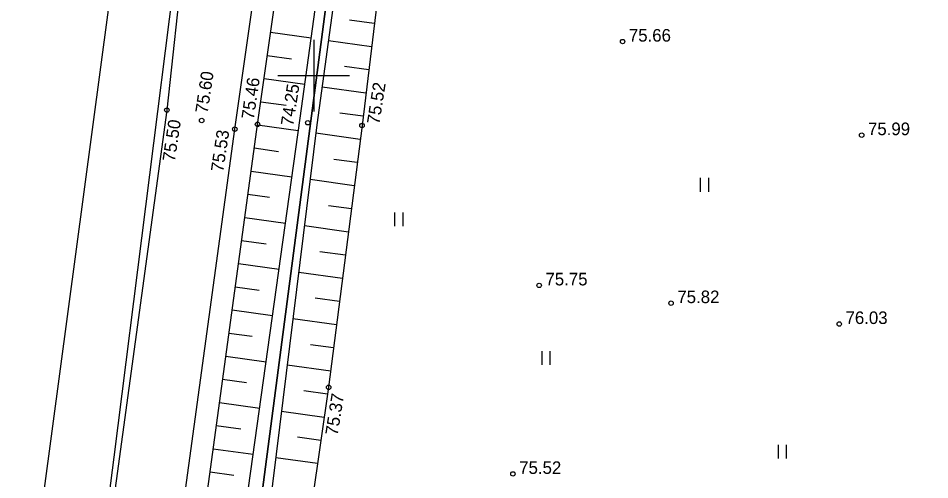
# Model space of a CAD drawing. Extents: x 633800 to 634500, y 6449384 to 6449957.
# Drawn here: x 633883.5 to 633934.3, y 6449777.5 to 6449803.2 of the extents above; entities that cross this region are included whole.
import ezdxf

# ---------------------------------------------------------------- set-up
doc = ezdxf.new("R2010")
doc.units = 0
for name, color, linetype in [('HALJASTUS', 7, 'Continuous'), ('KORGUS-EH2000', 7, 'Continuous'), ('MOOTPIIR', 7, 'Continuous'), ('PIIR', 7, 'Continuous'), ('TEE', 7, 'Continuous'), ('VEEKOGU', 7, 'Continuous'), ('VORK', 7, 'Continuous')]:
    doc.layers.add(name, color=color, linetype=linetype)

msp = doc.modelspace()

# ---------------------------------------------------------------- linework, layer by layer
at = {"layer": 'HALJASTUS'}
for p, q in [((633921.524, 6449794.3), (633921.524, 6449793.538)), ((633921.98, 6449794.3), (633921.98, 6449793.538)), ((633904.509, 6449792.383), (633904.509, 6449791.622)), ((633904.965, 6449792.383), (633904.965, 6449791.622)), ((633912.704, 6449784.655), (633912.704, 6449783.894)), ((633913.16, 6449784.655), (633913.16, 6449783.894)), ((633925.868, 6449779.451), (633925.868, 6449778.69)), ((633926.323, 6449779.451), (633926.323, 6449778.69))]:
    msp.add_line(p, q, dxfattribs=at)
at = {"layer": 'KORGUS-EH2000'}
for centre in [(633917.204, 6449801.895), (633891.825, 6449798.082), (633893.762, 6449797.501), (633895.605, 6449797.022), (633896.875, 6449797.285), (633899.67, 6449797.376), (633902.692, 6449797.219), (633930.521, 6449796.685), (633912.559, 6449788.32), (633919.904, 6449787.333), (633929.27, 6449786.171), (633900.832, 6449782.646), (633911.096, 6449777.824)]:
    msp.add_circle(centre, 0.125, dxfattribs=at)
at = {"layer": 'MOOTPIIR'}
msp.add_lwpolyline([(633889.492, 6449749.614), (633885.507, 6449750.378), (633885.319, 6449750.948), (633888.887, 6449778.764), (633892.423, 6449806.68), (633893.459, 6449815.644), (633899.226, 6449854.256), (633906.068, 6449901.194), (633908.518, 6449915.144), (633908.871, 6449917.732), (633929.909, 6449912.961), (633960.467, 6449905.533), (633968.234, 6449907.328), (634006.678, 6449897.189), (633989.731, 6449824.715), (633967.55, 6449745.555), (633953.044, 6449742.586), (633921.065, 6449742.421), (633899.894, 6449747.01)], close=True, dxfattribs=at)
at = {"layer": 'PIIR'}
for points in [[(633915.93, 6449913.88), (633917.01, 6449913.61), (633916.95, 6449913.21), (633914.96, 6449900), (633911.66, 6449878.17), (633906.79, 6449847.1), (633902.78, 6449820.51), (633901.76, 6449812.08), (633894.43, 6449756.26), (633893.98, 6449752.81), (633876.82, 6449626.65), (633876.6, 6449625), (633875.84, 6449619.41), (633857.38, 6449484.34), (633847.13, 6449486.96), (633845.6, 6449487.34), (633857.96, 6449574.73), (633860.71, 6449595.45), (633888.58, 6449803.66), (633889.34, 6449809.97), (633904.68, 6449916.5), (633908.78, 6449945.81), (633910.39, 6449956.56), (633921.58, 6449954.31)], [(633917.01, 6449913.61), (633919.27, 6449912.98), (633995.7, 6449891.62), (633956.36, 6449752.55), (633898.72, 6449752.79), (633893.98, 6449752.81), (633894.43, 6449756.26), (633901.76, 6449812.08), (633902.78, 6449820.51), (633906.79, 6449847.1), (633911.66, 6449878.17), (633914.96, 6449900), (633916.95, 6449913.21)]]:
    msp.add_lwpolyline(points, close=True, dxfattribs=at)
at = {"layer": 'TEE'}
for points in [[(633909.461, 6449917.598), (633904.341, 6449883.837), (633896.336, 6449831.814), (633893.647, 6449814.873), (633891.825, 6449798.082), (633888.646, 6449774.86), (633885.507, 6449750.378)], [(633889.517, 6449749.614), (633892.511, 6449774.349), (633895.605, 6449797.022), (633897.968, 6449813.548), (633898.855, 6449820.656), (633900.414, 6449831.505), (633904.228, 6449857.052), (633908.252, 6449883.488), (633913.451, 6449916.693)]]:
    msp.add_lwpolyline(points, dxfattribs=at)
at = {"layer": 'VEEKOGU'}
for p, q in [((633903.377, 6449802.898), (633901.997, 6449803.091)), ((633899.857, 6449802.077), (633897.602, 6449802.392)), ((633903.221, 6449801.607), (633900.817, 6449801.943)), ((633898.768, 6449800.916), (633897.418, 6449801.104)), ((633903.066, 6449800.316), (633901.724, 6449800.503)), ((633899.502, 6449799.501), (633897.235, 6449799.817)), ((633902.91, 6449799.025), (633900.466, 6449799.366)), ((633898.469, 6449798.333), (633897.052, 6449798.53)), ((633902.754, 6449797.734), (633901.459, 6449797.915)), ((633899.145, 6449796.926), (633896.869, 6449797.243)), ((633902.593, 6449796.444), (633900.121, 6449796.789)), ((633898.049, 6449795.766), (633896.693, 6449795.955)), ((633902.429, 6449795.155), (633901.13, 6449795.336)), ((633898.786, 6449794.35), (633896.517, 6449794.667)), ((633902.264, 6449793.865), (633899.802, 6449794.209)), ((633897.537, 6449793.212), (633896.341, 6449793.379)), ((633902.099, 6449792.575), (633900.831, 6449792.752)), ((633898.428, 6449791.775), (633896.164, 6449792.091)), ((633901.935, 6449791.286), (633899.483, 6449791.628)), ((633897.36, 6449790.612), (633895.988, 6449790.803)), ((633901.77, 6449789.996), (633900.35, 6449790.194)), ((633898.069, 6449789.2), (633895.812, 6449789.515)), ((633901.606, 6449788.706), (633899.164, 6449789.047)), ((633896.97, 6449788.041), (633895.636, 6449788.227)), ((633901.441, 6449787.417), (633900.082, 6449787.607)), ((633897.711, 6449786.625), (633895.459, 6449786.939)), ((633901.276, 6449786.127), (633898.845, 6449786.467)), ((633896.58, 6449785.47), (633895.283, 6449785.651)), ((633901.112, 6449784.838), (633899.814, 6449785.019)), ((633897.352, 6449784.05), (633895.107, 6449784.363)), ((633900.947, 6449783.548), (633898.527, 6449783.886)), ((633896.251, 6449782.891), (633894.931, 6449783.075)), ((633900.776, 6449782.259), (633899.454, 6449782.444)), ((633896.994, 6449781.475), (633894.754, 6449781.787)), ((633900.59, 6449780.973), (633898.208, 6449781.305)), ((633895.952, 6449780.307), (633894.578, 6449780.499)), ((633900.403, 6449779.686), (633899.095, 6449779.869)), ((633896.635, 6449778.899), (633894.402, 6449779.211)), ((633900.217, 6449778.399), (633897.889, 6449778.724)), ((633895.562, 6449777.737), (633894.226, 6449777.923))]:
    msp.add_line(p, q, dxfattribs=at)
for points in [[(633890.642, 6449749.326), (633893.762, 6449774.536), (633896.875, 6449797.285), (633899, 6449812.222), (633900.465, 6449813.327), (633903.659, 6449812.925), (633904.42, 6449811.543), (633902.692, 6449797.219), (633900.832, 6449782.646), (633898.533, 6449766.77), (633896.047, 6449747.973)], [(633892.825, 6449748.78), (633896.137, 6449775.324), (633899.242, 6449797.623), (633901.233, 6449812.031), (633901.719, 6449812.121), (633902.192, 6449812.038), (633900.18, 6449797.268), (633897.339, 6449774.274), (633893.556, 6449748.597)]]:
    msp.add_lwpolyline(points, dxfattribs=at)
at = {"layer": 'VORK'}
for p, q in [((633900, 6449802), (633900, 6449798)), ((633898, 6449800), (633902, 6449800))]:
    msp.add_line(p, q, dxfattribs=at)

# ---------------------------------------------------------------- texts
at = {"layer": 'KORGUS-EH2000'}
for s, rotation, p in [('75.66', 360, (633917.554, 6449801.895)), ('75.60', 81.5439, (633894.092, 6449797.869)), ('75.46', 81.5439, (633896.661, 6449797.526)), ('74.25', 81.0097, (633898.851, 6449797.165)), ('75.52', 81.0097, (633903.651, 6449797.254)), ('75.50', 81.5439, (633892.267, 6449795.179)), ('75.99', 360, (633930.871, 6449796.685)), ('75.53', 81.5439, (633894.961, 6449794.606)), ('75.75', 360, (633912.909, 6449788.32)), ('75.82', 360, (633920.254, 6449787.333)), ('76.03', 360, (633929.62, 6449786.171)), ('75.37', 81.0097, (633901.331, 6449779.93)), ('75.52', 360, (633911.446, 6449777.824))]:
    msp.add_text(s, height=0.7, rotation=rotation, dxfattribs=at).set_placement(p)

doc.saveas('drawing.dxf')
